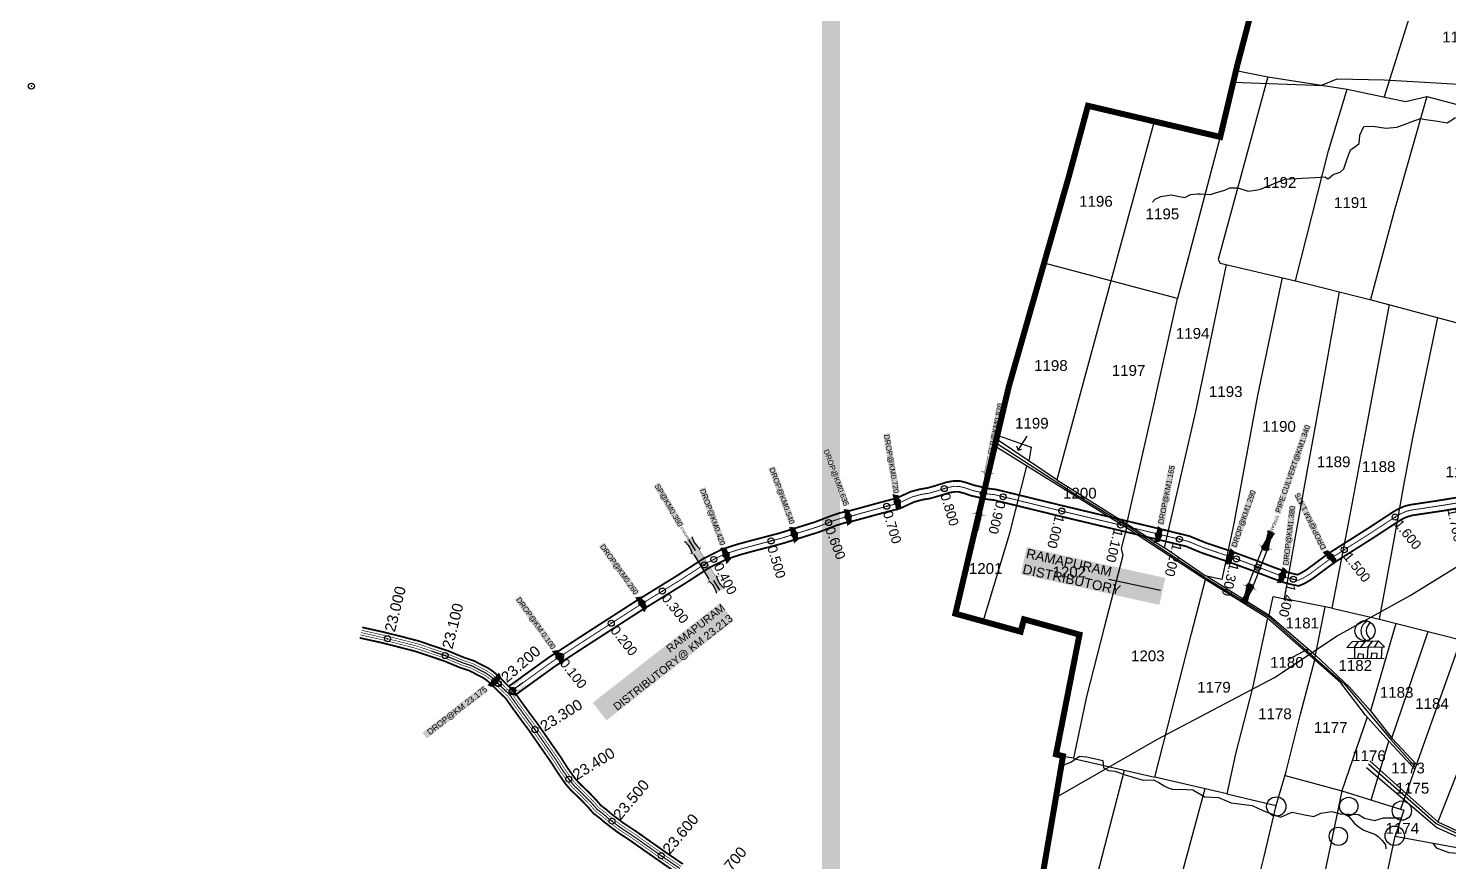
# Model space of a CAD drawing. Header units: inches. Extents: x 192867 to 224088, y 1602358 to 1617481.
# Drawn here: x 193704 to 196068, y 1607430 to 1608818 of the extents above; entities that cross this region are included whole.
import ezdxf
from ezdxf.enums import TextEntityAlignment as Align

# ---------------------------------------------------------------- set-up
doc = ezdxf.new("R2010")
doc.units = ezdxf.units.IN
doc.header["$LTSCALE"] = 15
doc.header["$MEASUREMENT"] = 0
doc.header["$PDMODE"] = 32
doc.header["$PDSIZE"] = 10
doc.linetypes.add('ACAD_ISO02W100', pattern=[15, 12, -3])
doc.linetypes.add('HIDDEN2', pattern=[0.1875, 0.125, -0.0625])
for name, color, linetype in [('BOUNDRY STONES', 240, 'Continuous'), ('CANAL1', 7, 'Continuous'), ('CSMark', 72, 'Continuous'), ('PAPER SIZE', 5, 'Continuous'), ('PLOTS', 7, 'Continuous'), ('PLOTS NO', 7, 'Continuous'), ('ROADS', 1, 'Continuous'), ('STREAMS', 4, 'Continuous'), ('STRUCTURE', 5, 'Continuous'), ('text2', 7, 'Continuous'), ('VILLAGE', 7, 'Continuous'), ('VILLAGE BOUNDRY', 5, 'Continuous'), ('wells', 7, 'Continuous')]:
    doc.layers.add(name, color=color, linetype=linetype)
doc.styles.get("Standard").update_dxf_attribs({"font": 'arial.ttf'})
doc.dimstyles.get("Standard").update_dxf_attribs({"dimtxt": 0.18, "dimasz": 0.18, "dimexe": 0.18, "dimexo": 0.0625, "dimgap": 0.09, "dimtad": 0, "dimtih": 1, "dimtoh": 1, "dimdec": 4, "dimzin": 0, "dimdsep": 46, "dimtxsty": 'Standard', "dimcen": 0.09, "dimadec": 0, "dimazin": 0, "dimtfac": 1, "dimtdec": 4, "dimtofl": 0, "dimtmove": 0, "dimatfit": 3, "dimfxl": 1, "dimtolj": 1, "dimtzin": 0, "dimarcsym": 0})

# ---------------------------------------------------------------- blocks, each defined once
blk = doc.blocks.new('DROP')
h = blk.add_hatch()
h.set_pattern_fill('ANSI31', color=1, scale=10, angle=45)
h.set_pattern_definition([(90, (-324.4107, -25.7687), (-1.25, 0), [])])
h.paths.add_polyline_path([(-9.9, -4.3), (-13.8, 4.1), (13.8, 4.1), (10.2, -4.3)])
at = {"layer": 'STRUCTURE', "color": 5, "const_width": 0.49}
blk.add_lwpolyline([(-9.9, -4.3), (-13.8, 4.1), (13.8, 4.1), (10.2, -4.3), (-9.9, -4.3)], dxfattribs=at)
at = {"layer": 'STRUCTURE', "color": 5}
blk.add_circle((0, 0), 1.33, dxfattribs=at)
blk = doc.blocks.new('OT')
at = {"layer": 'STRUCTURE', "color": 190}
for points, const_width in [([(769775.2, 1706601.8), (769775.2, 1706597.8), (769769.2, 1706593.8), (769761.8, 1706593.8), (769754.4, 1706593.8), (769748.4, 1706597.8), (769748.4, 1706601.8)], 0.5), ([(769751.4, 1706595.8), (769729.4, 1706595.8)], 0.5), ([(769751.4, 1706579), (769729.4, 1706579)], 0.5), ([(769748.4, 1706573), (769748.4, 1706577), (769754.4, 1706581), (769761.8, 1706581), (769761.8, 1706581), (769761.8, 1706581), (769769.2, 1706581), (769775.2, 1706577), (769775.2, 1706573)], 0.5), ([(769761.8, 1706593.8), (769761.8, 1706581)], 2.5)]:
    blk.add_lwpolyline(points, dxfattribs=dict(at, const_width=const_width))
at = {"layer": 'STRUCTURE', "color": 0}
blk.add_circle((769761.8, 1706587.4), 1.87, dxfattribs=at)
blk.add_leader([(769732.6, 1706587.4), (769753.8, 1706587.4)], dimstyle='Standard', override={"dimasz": 10, "dimgap": 0.09, "dimtad": 0}, dxfattribs=at)
blk = doc.blocks.new('SP')
at = {"layer": 'STRUCTURE'}
h = blk.add_hatch(dxfattribs=at)
h.set_pattern_fill('DASH', color=256, scale=8, style=0)
edge = h.paths.add_edge_path()
edge.add_spline(control_points=[(769825.7, 1706742.1), (769825.3, 1706741.8), (769823.8, 1706740.8), (769820.9, 1706740.3), (769817, 1706739.7), (769811.4, 1706738.9), (769804, 1706739.7), (769798.4, 1706741), (769795.6, 1706741.6)], knot_values=[0, 0, 0, 0, 1.613557, 5.24513, 8.624976, 13.470124, 22.190216, 30.746377, 30.746377, 30.746377, 30.746377], degree=3, periodic=0)
edge.add_line((769795.6, 1706741.6), (769792.6, 1706739.6))
edge.add_line((769792.6, 1706739.6), (769732.6, 1706739.6))
edge.add_line((769732.6, 1706739.6), (769729.6, 1706741.6))
edge.add_spline(control_points=[(769729.6, 1706741.6), (769726.9, 1706740.9), (769721.3, 1706739.5), (769713.9, 1706738.5), (769708.3, 1706739.1), (769704.4, 1706739.6), (769701.5, 1706740), (769700, 1706741), (769699.5, 1706741.3)], knot_values=[0, 0, 0, 0, 8.556161, 17.276253, 22.121402, 25.501247, 29.13282, 30.746377, 30.746377, 30.746377, 30.746377], degree=3, periodic=0)
edge.add_line((769699.5, 1706741.3), (769699.5, 1706722.1))
edge.add_spline(control_points=[(769699.5, 1706722.1), (769700, 1706722.4), (769701.4, 1706723.4), (769704.3, 1706724), (769708.2, 1706724.5), (769713.8, 1706725.3), (769721.2, 1706724.5), (769726.8, 1706723.3), (769729.6, 1706722.6)], knot_values=[0, 0, 0, 0, 1.613557, 5.24513, 8.624976, 13.470124, 22.190216, 30.746377, 30.746377, 30.746377, 30.746377], degree=3, periodic=0)
edge.add_line((769729.6, 1706722.6), (769732.6, 1706724.6))
edge.add_line((769732.6, 1706724.6), (769792.6, 1706724.6))
edge.add_line((769792.6, 1706724.6), (769795.6, 1706722.6))
edge.add_spline(control_points=[(769795.6, 1706722.6), (769798.4, 1706723.3), (769803.9, 1706724.8), (769811.3, 1706725.8), (769817, 1706725.1), (769820.9, 1706724.7), (769823.8, 1706724.2), (769825.2, 1706723.3), (769825.7, 1706723)], knot_values=[0, 0, 0, 0, 8.556161, 17.276253, 22.121402, 25.501247, 29.13282, 30.746377, 30.746377, 30.746377, 30.746377], degree=3, periodic=0)
edge.add_line((769825.7, 1706723), (769825.7, 1706742.1))
h.paths.add_polyline_path([(769764.2, 1706732.1, -1), (769761.1, 1706732.1, -1)], flags=0)
h.paths.add_polyline_path([(769761.1, 1706732.1, 1), (769764.2, 1706732.1, 1)], flags=16)
at = {"layer": 'STRUCTURE', "const_width": 0.628}
for points in [[(769726.6, 1706747.6), (769726.6, 1706743.6), (769732.6, 1706739.6), (769792.6, 1706739.6), (769798.6, 1706743.6), (769798.6, 1706747.6)], [(769726.6, 1706716.6), (769726.6, 1706720.6), (769732.6, 1706724.6), (769792.6, 1706724.6), (769798.6, 1706720.6), (769798.6, 1706716.6)]]:
    blk.add_lwpolyline(points, dxfattribs=at)
at = {"layer": 'STRUCTURE', "color": 3}
blk.add_lwpolyline([(769732.6, 1706724.6), (769792.6, 1706724.6)], dxfattribs=at)
blk.add_lwpolyline([(769732.6, 1706724.6), (769792.6, 1706724.6)], dxfattribs=at)
at = {"layer": 'STRUCTURE', "color": 0}
blk.add_circle((769762.6, 1706732.1), 1.55, dxfattribs=at)
at = {"layer": 'STRUCTURE'}
for points in [[(769699.5, 1706741.3), (769700.9, 1706740.5), (769704.4, 1706739.6), (769707.8, 1706739.2), (769712.6, 1706738.8), (769721.3, 1706739.7), (769729.6, 1706741.6)], [(769825.7, 1706742.1), (769824.3, 1706741.3), (769820.8, 1706740.3), (769817.5, 1706739.8), (769812.7, 1706739.2), (769804, 1706739.9), (769795.6, 1706741.6)], [(769699.5, 1706722.1), (769700.9, 1706723), (769704.4, 1706724), (769707.7, 1706724.5), (769712.5, 1706725), (769721.2, 1706724.4), (769729.6, 1706722.6)], [(769825.7, 1706723), (769824.3, 1706723.8), (769820.8, 1706724.7), (769817.4, 1706725.1), (769812.6, 1706725.5), (769803.9, 1706724.6), (769795.6, 1706722.6)]]:
    blk.add_spline(points, degree=3, dxfattribs=at)
at = {"layer": 'STRUCTURE', "color": 0}
blk.add_text('STREAM', height=5, dxfattribs=at).set_placement((769684.3, 1706732.1), align=Align.MIDDLE_CENTER)
for points in [[(769727.4, 1706732.1), (769700.8, 1706732.1)], [(769824.4, 1706732.1), (769800.5, 1706732.1)]]:
    blk.add_leader(points, dimstyle='Standard', override={"dimasz": 10, "dimgap": 0.09, "dimtad": 0}, dxfattribs=at)
blk = doc.blocks.new('SLB')
at = {"layer": 'STRUCTURE'}
h = blk.add_hatch(dxfattribs=at)
h.set_pattern_fill('DOTS', color=6, scale=20, angle=320.3722, style=0)
h.set_pattern_definition([(320.372247934, (-159.4327, -72.9564), (1.2786241598, 0.5641323054), [0, -1.25])])
h.paths.add_polyline_path([(769699.5, 1706871.1), (769699.5, 1706861.1), (769729.1, 1706861.1), (769732.1, 1706863.1), (769792.1, 1706863.1), (769795.1, 1706861.1), (769824.7, 1706861.1), (769824.7, 1706871.1), (769795.1, 1706871.1), (769792.1, 1706869.1), (769732.1, 1706869.1), (769729.1, 1706871.1)])
at = {"layer": 'STRUCTURE', "color": 6, "linetype": 'ACAD_ISO02W100', "ltscale": 0.5, "const_width": 0.5}
for points in [[(769699.5, 1706871.1), (769729.1, 1706871.1)], [(769795.1, 1706871.1), (769824.7, 1706871.1)], [(769699.5, 1706861.1), (769729.1, 1706861.1)], [(769795.1, 1706861.1), (769824.7, 1706861.1)]]:
    blk.add_lwpolyline(points, dxfattribs=at)
at = {"layer": 'STRUCTURE', "color": 6, "const_width": 0.628}
for points in [[(769726.1, 1706877.1), (769726.1, 1706873.1), (769732.1, 1706869.1), (769792.1, 1706869.1), (769798.1, 1706873.1), (769798.1, 1706877.1)], [(769726.1, 1706855.1), (769726.1, 1706859.1), (769732.1, 1706863.1), (769792.1, 1706863.1), (769798.1, 1706859.1), (769798.1, 1706855.1)]]:
    blk.add_lwpolyline(points, dxfattribs=at)
at = {"layer": 'STRUCTURE', "color": 6}
blk.add_lwpolyline([(769732.1, 1706863.1), (769792.1, 1706863.1)], dxfattribs=at)
blk.add_lwpolyline([(769732.1, 1706863.1), (769792.1, 1706863.1)], dxfattribs=at)
at = {"layer": 'STRUCTURE', "color": 0}
blk.add_circle((769762.1, 1706866.1), 1.24, dxfattribs=at)
for points in [[(769703.8, 1706866), (769726.7, 1706866)], [(769818.6, 1706865.8), (769795.7, 1706865.8)]]:
    blk.add_leader(points, dimstyle='Standard', override={"dimasz": 10, "dimgap": 0.09, "dimtad": 0}, dxfattribs=at)
blk = doc.blocks.new('UT')
at = {"layer": 'STRUCTURE'}
h = blk.add_hatch(dxfattribs=at)
h.set_pattern_fill('DASH', color=150, scale=8, angle=-39.6278, style=0)
h.set_pattern_definition([(320.372247933, (-4370.464, -6260.8811), (1.40800153113, 0.132407282), [1, -1])])
h.paths.add_polyline_path([(765163, 1700681.9), (765165.6, 1700680.6), (765167.2, 1700680.3), (765169.1, 1700680), (765172.4, 1700679.6), (765176.4, 1700679.3), (765179.5, 1700679.5), (765183.1, 1700679.9), (765187.7, 1700680.9), (765188.9, 1700681.2), (765193.1, 1700682.2), (765196.1, 1700680.2), (765196.1, 1700672.2), (765193.1, 1700670.2), (765190.5, 1700670.8), (765188.1, 1700671.3), (765185.5, 1700671.8), (765183.6, 1700672.1), (765181, 1700672.5), (765180.3, 1700672.5), (765178.5, 1700672.6), (765176.7, 1700672.6), (765174.6, 1700672.5), (765172.5, 1700672.3), (765170.4, 1700672), (765168.5, 1700671.7), (765166.1, 1700671.2), (765165, 1700670.8), (765163, 1700669.7)])
h.paths.add_polyline_path([(765259.1, 1700682.2), (765256.1, 1700680.2), (765256.1, 1700672.2), (765259.1, 1700670.2), (765261.9, 1700671), (765264.4, 1700671.6), (765266.4, 1700672), (765269.1, 1700672.5), (765272.7, 1700673), (765276.1, 1700673.1), (765278.6, 1700672.9), (765281.2, 1700672.7), (765283.9, 1700672.3), (765286.4, 1700671.9), (765288, 1700671.3), (765289.2, 1700670.6), (765289.1, 1700682.7), (765287.6, 1700681.8), (765285.7, 1700681.2), (765283, 1700680.7), (765281.2, 1700680.4), (765276.7, 1700679.9), (765272.7, 1700679.9), (765268.7, 1700680.3), (765264.8, 1700681), (765261.2, 1700681.7)])
at = {"layer": 'STRUCTURE', "color": 150, "const_width": 0.628}
for points in [[(765190.1, 1700688.2), (765190.1, 1700684.2), (765196.1, 1700680.2), (765256.1, 1700680.2), (765262.1, 1700684.2), (765262.1, 1700688.2)], [(765190.1, 1700664.2), (765190.1, 1700668.2), (765196.1, 1700672.2), (765256.1, 1700672.2), (765262.1, 1700668.2), (765262.1, 1700664.2)]]:
    blk.add_lwpolyline(points, dxfattribs=at)
at = {"layer": 'STRUCTURE', "color": 150}
for points in [[(765196.1, 1700680.2), (765256.1, 1700680.2)], [(765196.1, 1700672.2), (765256.1, 1700672.2)], [(765196.1, 1700672.2), (765256.1, 1700672.2)]]:
    blk.add_lwpolyline(points, dxfattribs=at)
at = {"layer": 'STRUCTURE', "color": 0}
blk.add_circle((765226.1, 1700676.2), 1.89, dxfattribs=at)
at = {"layer": 'STRUCTURE', "color": 150}
for points in [[(765163, 1700681.9), (765164.4, 1700681.1), (765167.9, 1700680.2), (765171.2, 1700679.8), (765176.1, 1700679.4), (765184.7, 1700680.3), (765193.1, 1700682.2)], [(765163, 1700669.7), (765164.3, 1700670.6), (765167.8, 1700671.6), (765171.2, 1700672.1), (765176, 1700672.6), (765184.7, 1700672), (765193.1, 1700670.2)], [(765289.1, 1700682.7), (765287.8, 1700681.9), (765284.3, 1700680.9), (765280.9, 1700680.4), (765276.1, 1700679.8), (765267.4, 1700680.5), (765259.1, 1700682.2)], [(765289.2, 1700670.6), (765287.8, 1700671.4), (765284.2, 1700672.3), (765280.9, 1700672.7), (765276.1, 1700673.1), (765267.4, 1700672.2), (765259.1, 1700670.2)]]:
    blk.add_spline(points, degree=3, dxfattribs=at)
at = {"layer": 'STRUCTURE', "color": 0}
blk.add_text('STREAM', height=5, dxfattribs=at).set_placement((765148.2, 1700675.8), align=Align.MIDDLE_CENTER)
for points in [[(765190.9, 1700676), (765164.2, 1700675.8)], [(765289.3, 1700676.7), (765265.4, 1700676.4)]]:
    blk.add_leader(points, dimstyle='Standard', override={"dimasz": 10, "dimgap": 0.09, "dimtad": 0}, dxfattribs=at)

msp = doc.modelspace()

# ---------------------------------------------------------------- linework, layer by layer
at = {"layer": 'BOUNDRY STONES', "color": 1}
for centre, radius in [((195781, 1607521.6), 16.1), ((195901.6, 1607521.7), 15.2), ((195990, 1607514.7), 16.1), ((195884.3, 1607471.8), 15.2), ((195978.2, 1607472.8), 16.1)]:
    msp.add_circle(centre, radius, dxfattribs=at)
at = {"layer": 'CANAL1', "color": 200, "const_width": 3}
for points in [[(194502.4, 1607721), (194569.4, 1607769.5), (194631.4, 1607809.9), (194714.1, 1607863.2), (194784.8, 1607906.9), (194828.5, 1607935.2), (194859.5, 1607950.4), (194884, 1607958.4), (194904.8, 1607964), (194953.6, 1607976.8), (195013.8, 1607995.7), (195041.5, 1608006.3), (195055.7, 1608010.9), (195072.2, 1608014.5), (195119.3, 1608027.4), (195148.9, 1608035.2), (195172.4, 1608046), (195187.3, 1608050), (195201, 1608052.3), (195216.5, 1608056.8), (195225.8, 1608059.8), (195231.7, 1608061.7), (195244.2, 1608063.9), (195254.7, 1608063.7), (195266, 1608060.8), (195277.7, 1608056.7), (195302.7, 1608051.1), (195314.3, 1608049.7), (195424.2, 1608022.9), (195589.4, 1607983.5), (195636.5, 1607972), (195663, 1607961.1), (195707.8, 1607946), (195747, 1607931.6), (195777.6, 1607919.7), (195798.4, 1607912.1), (195812, 1607908.6), (195816.4, 1607907.7), (195821.2, 1607909.9), (195831.1, 1607915.8), (195867.9, 1607943.1), (195934.4, 1607985.3), (195973.9, 1608011.2), (195976.9, 1608013.2), (195985.1, 1608017.7), (195994.7, 1608021.9), (196004.4, 1608024.2), (196057.2, 1608032.2), (196104.7, 1608040.1)], [(194513, 1607706.4), (194579.6, 1607754.7), (194641.2, 1607794.8), (194723.7, 1607848), (194794.5, 1607891.7), (194837.4, 1607919.5), (194866.3, 1607933.7), (194889.2, 1607941.1), (194909.5, 1607946.7), (194958.6, 1607959.5), (195019.7, 1607978.7), (195047.5, 1607989.3), (195060.3, 1607993.5), (195076.5, 1607997), (195124, 1608010), (195155.1, 1608018.2), (195178.5, 1608029), (195191.1, 1608032.4), (195205.1, 1608034.8), (195221.8, 1608039.6), (195231.3, 1608042.6), (195236.1, 1608044.2), (195245.6, 1608045.8), (195252.3, 1608045.7), (195260.8, 1608043.5), (195272.7, 1608039.4), (195299.7, 1608033.3), (195311.1, 1608032), (195420, 1608005.4), (195585.1, 1607966), (195630.9, 1607954.9), (195656.6, 1607944.2), (195701.8, 1607929), (195740.7, 1607914.7), (195771.3, 1607902.9), (195793.1, 1607894.9), (195808, 1607891), (195818.5, 1607889), (195829.6, 1607893.9), (195841.1, 1607900.9), (195878.1, 1607928.3), (195944.2, 1607970.2), (195983.8, 1607996.2), (195986.2, 1607997.8), (195993, 1608001.5), (196000.5, 1608004.7), (196007.9, 1608006.6), (196060, 1608014.4), (196107.4, 1608022.3)], [(194259.4, 1607820), (194294, 1607812.3), (194323.4, 1607805), (194353.6, 1607797.2), (194376.9, 1607789.2), (194402.7, 1607780.6), (194418.1, 1607774.2), (194429.1, 1607769.6), (194445.5, 1607764.2), (194459.3, 1607756.9), (194469.3, 1607751.9), (194477.7, 1607746.1), (194488, 1607736.9), (194498.4, 1607726.4), (194511.4, 1607714), (194525.5, 1607694.3), (194538.2, 1607676.8), (194551.1, 1607659.5), (194569.3, 1607633.3), (194589.6, 1607604.1), (194600.3, 1607587.2), (194612.2, 1607570.2), (194619.9, 1607561.2), (194628.3, 1607553.2), (194638.3, 1607543.4), (194648.6, 1607532.7), (194656.4, 1607523.6), (194665.8, 1607516.4), (194674.5, 1607508.9), (194694.4, 1607493.9), (194715.7, 1607479.8), (194740.9, 1607462), (194766, 1607444.3), (194793.2, 1607425.7)], [(194255.1, 1607802.5), (194289.8, 1607794.8), (194318.9, 1607787.5), (194348.5, 1607779.9), (194371.2, 1607772.2), (194396.4, 1607763.7), (194411.2, 1607757.5), (194422.9, 1607752.7), (194438.4, 1607747.6), (194451, 1607740.9), (194460.1, 1607736.4), (194466.6, 1607731.9), (194475.6, 1607723.8), (194485.8, 1607713.6), (194497.8, 1607702.2), (194510.9, 1607683.8), (194523.7, 1607666.2), (194536.5, 1607649), (194554.5, 1607623), (194574.6, 1607594.1), (194585.3, 1607577.3), (194597.9, 1607559.1), (194606.8, 1607548.8), (194615.8, 1607540.3), (194625.5, 1607530.7), (194635.3, 1607520.6), (194644, 1607510.4), (194654.5, 1607502.5), (194663.1, 1607495), (194684, 1607479.1), (194705.5, 1607464.9), (194730.5, 1607447.3), (194755.8, 1607429.5), (194782.8, 1607411)]]:
    msp.add_lwpolyline(points, dxfattribs=at)
at = {"layer": 'CANAL1', "color": 1, "linetype": 'HIDDEN2', "ltscale": 4}
for points, const_width in [([(194507.7, 1607713.7), (194574.5, 1607762.1), (194636.3, 1607802.3), (194718.9, 1607855.6), (194789.7, 1607899.3), (194832.9, 1607927.4), (194862.9, 1607942.1), (194886.6, 1607949.7), (194907.1, 1607955.3), (194956.1, 1607968.1), (195016.8, 1607987.2), (195044.5, 1607997.8), (195058, 1608002.2), (195074.4, 1608005.7), (195121.6, 1608018.7), (195152, 1608026.7), (195175.4, 1608037.5), (195189.2, 1608041.2), (195203.1, 1608043.5), (195219.2, 1608048.2), (195228.6, 1608051.2), (195233.9, 1608052.9), (195244.9, 1608054.9), (195253.5, 1608054.7), (195263.4, 1608052.2), (195275.2, 1608048), (195301.2, 1608042.2), (195312.7, 1608040.9), (195422.1, 1608014.1), (195587.2, 1607974.8), (195633.7, 1607963.5), (195659.8, 1607952.7), (195704.8, 1607937.5), (195743.8, 1607923.1), (195774.4, 1607911.3), (195795.7, 1607903.5), (195810, 1607899.8), (195817.4, 1607898.3), (195825.4, 1607901.9), (195836.1, 1607908.4), (195873, 1607935.7), (195939.3, 1607977.8), (195978.8, 1608003.7), (195981.6, 1608005.5), (195989.1, 1608009.6), (195997.6, 1608013.3), (196006.2, 1608015.4), (196058.6, 1608023.3), (196106.1, 1608031.2)], 1.5), ([(194257.3, 1607811.3), (194291.9, 1607803.5), (194301.5, 1607801.1), (194321.2, 1607796.2), (194351.1, 1607788.6), (194374, 1607780.7), (194399.6, 1607772.1), (194414.6, 1607765.9), (194426, 1607761.2), (194442, 1607755.9), (194455.1, 1607748.9), (194464.7, 1607744.1), (194472.1, 1607739), (194481.8, 1607730.4), (194485.8, 1607726.3), (194492.1, 1607720), (194504.6, 1607708.1), (194518.2, 1607689.1), (194530.9, 1607671.5), (194543.8, 1607654.2), (194546.9, 1607649.7), (194561.9, 1607628.1), (194582.1, 1607599.1), (194592.8, 1607582.2), (194605.1, 1607564.7), (194613.4, 1607555), (194622.1, 1607546.7), (194631.9, 1607537), (194641.9, 1607526.6), (194650.2, 1607517), (194660.2, 1607509.5), (194668.8, 1607501.9), (194675.2, 1607497.1), (194689.2, 1607486.5), (194710.6, 1607472.3), (194735.7, 1607454.7), (194760.9, 1607436.9), (194788, 1607418.4)], 1), ([(194374, 1607780.7), (194399.6, 1607772.1), (194414.6, 1607765.9), (194426, 1607761.2), (194442, 1607755.9), (194455.1, 1607748.9), (194464.7, 1607744.1), (194472.1, 1607739), (194481.8, 1607730.4), (194485.8, 1607726.3), (194492.1, 1607720), (194504.6, 1607708.1), (194518.2, 1607689.1), (194530.9, 1607671.5), (194543.8, 1607654.2), (194546.9, 1607649.7), (194561.9, 1607628.1), (194582.1, 1607599.1), (194592.8, 1607582.2), (194605.1, 1607564.7), (194613.4, 1607555), (194622.1, 1607546.7), (194631.9, 1607537), (194641.9, 1607526.6), (194650.2, 1607517), (194660.2, 1607509.5), (194668.8, 1607501.9), (194675.2, 1607497.1), (194689.2, 1607486.5), (194710.6, 1607472.3), (194735.7, 1607454.7), (194760.9, 1607436.9), (194788, 1607418.4)], 2)]:
    msp.add_lwpolyline(points, dxfattribs=dict(at, const_width=const_width))
at = {"layer": 'CANAL1', "color": 5, "const_width": 1}
for points in [[(194256.3, 1607807.4), (194291, 1607799.7), (194320.2, 1607792.4), (194349.9, 1607784.7), (194372.8, 1607776.9), (194398.2, 1607768.4), (194413.1, 1607762.2), (194424.6, 1607757.4), (194440.4, 1607752.2), (194453.3, 1607745.4), (194462.7, 1607740.7), (194469.6, 1607735.9), (194479, 1607727.5), (194489.3, 1607717.1), (194501.6, 1607705.5), (194514.9, 1607686.8), (194527.7, 1607669.1), (194540.6, 1607651.9), (194558.6, 1607625.9), (194578.8, 1607596.9), (194589.4, 1607580), (194601.9, 1607562.2), (194610.5, 1607552.2), (194619.3, 1607543.9), (194629, 1607534.2), (194639, 1607523.9), (194647.4, 1607514.1), (194657.6, 1607506.3), (194666.3, 1607498.8), (194686.9, 1607483.2), (194708.4, 1607469), (194733.4, 1607451.4), (194758.6, 1607433.7), (194785.7, 1607415.1)], [(194256.3, 1607807.4), (194291, 1607799.7), (194320.2, 1607792.4), (194349.9, 1607784.7), (194372.8, 1607776.9), (194398.2, 1607768.4), (194413.1, 1607762.2), (194424.6, 1607757.4), (194440.4, 1607752.2), (194453.3, 1607745.4), (194462.7, 1607740.7), (194469.6, 1607735.9), (194479, 1607727.5), (194489.3, 1607717.1), (194501.6, 1607705.5), (194514.9, 1607686.8), (194527.7, 1607669.1), (194540.6, 1607651.9), (194558.6, 1607625.9), (194578.8, 1607596.9), (194589.4, 1607580), (194601.9, 1607562.2), (194610.5, 1607552.2), (194619.3, 1607543.9), (194629, 1607534.2), (194639, 1607523.9), (194647.4, 1607514.1), (194657.6, 1607506.3), (194666.3, 1607498.8), (194686.9, 1607483.2), (194708.4, 1607469), (194733.4, 1607451.4), (194758.6, 1607433.7), (194785.7, 1607415.1)], [(194258.2, 1607815.1), (194292.8, 1607807.4), (194322.1, 1607800.1), (194352.2, 1607792.4), (194375.3, 1607784.5), (194401, 1607775.9), (194416.1, 1607769.6), (194427.4, 1607764.9), (194443.5, 1607759.6), (194457, 1607752.5), (194466.8, 1607747.6), (194474.6, 1607742.2), (194484.6, 1607733.3), (194494.9, 1607722.8), (194507.6, 1607710.8), (194521.4, 1607691.4), (194534.1, 1607673.9), (194547.1, 1607656.6), (194565.2, 1607630.4), (194585.4, 1607601.3), (194596.1, 1607584.5), (194608.2, 1607567.1), (194616.3, 1607557.8), (194624.9, 1607549.6), (194634.7, 1607539.9), (194644.9, 1607529.3), (194652.9, 1607519.9), (194662.7, 1607512.6), (194671.3, 1607505.1), (194691.5, 1607489.8), (194712.9, 1607475.6), (194738, 1607457.9), (194763.2, 1607440.2), (194790.3, 1607421.6)], [(194258.2, 1607815.1), (194292.8, 1607807.4), (194322.1, 1607800.1), (194352.2, 1607792.4), (194375.3, 1607784.5), (194401, 1607775.9), (194416.1, 1607769.6), (194427.4, 1607764.9), (194443.5, 1607759.6), (194457, 1607752.5), (194466.8, 1607747.6), (194474.6, 1607742.2), (194484.6, 1607733.3), (194494.9, 1607722.8), (194507.6, 1607710.8), (194521.4, 1607691.4), (194534.1, 1607673.9), (194547.1, 1607656.6), (194565.2, 1607630.4), (194585.4, 1607601.3), (194596.1, 1607584.5), (194608.2, 1607567.1), (194616.3, 1607557.8), (194624.9, 1607549.6), (194634.7, 1607539.9), (194644.9, 1607529.3), (194652.9, 1607519.9), (194662.7, 1607512.6), (194671.3, 1607505.1), (194691.5, 1607489.8), (194712.9, 1607475.6), (194738, 1607457.9), (194763.2, 1607440.2), (194790.3, 1607421.6)]]:
    msp.add_lwpolyline(points, dxfattribs=at)
at = {"layer": 'PLOTS'}
for points in [[(196095.2, 1608891.4), (196045.8, 1608901.7), (196018.5, 1608887.3), (195960.5, 1608703.5)], [(195767.2, 1608736.8), (195684.4, 1608432.8), (195687.5, 1608426.7), (195813, 1608397.4), (195937, 1608366.2), (196163, 1608305.8), (196220.4, 1608290.4)], [(195714.1, 1608747.6), (195767.2, 1608736.8), (195899.2, 1608716.3), (195995.9, 1608696), (196031.4, 1608704), (196172.7, 1608667.2)], [(195813, 1608397.4), (195867.7, 1608613.8), (195899.2, 1608716.3)], [(196031.4, 1608704), (195977.4, 1608513.1), (195938, 1608365.9)], [(195577.6, 1608662.8), (195505.6, 1608397.3), (195415.7, 1608065.6), (195315.1, 1608133.4)], [(195687.7, 1608636.9), (195616.8, 1608367.9), (195394.4, 1608426.6)], [(195532.3, 1607992.6), (195594.8, 1607952.3), (195647.1, 1608179.5), (195676.1, 1608318), (195698.3, 1608424.2)], [(195790.7, 1608402.6), (195749.7, 1608206.2), (195726.4, 1608080.4), (195710.3, 1607993), (195690.1, 1607899.6), (195662.5, 1607905.6), (195594.8, 1607952.3)], [(195665.3, 1607905), (195769.4, 1607840.5), (195775.9, 1607871.6), (195794.4, 1607867.7), (195813.7, 1607974.2), (195832.6, 1608078.9), (195847.5, 1608161.2), (195886.1, 1608379)], [(195415.7, 1608065.6), (195532.3, 1607992.6), (195573.8, 1608175.5), (195616.8, 1608367.9)], [(195969, 1608357.6), (195930.2, 1608149.7), (195902, 1607998.3), (195873.4, 1607851.7), (195794.4, 1607867.7)], [(195873.4, 1607851.7), (195952.7, 1607833.5), (195976.5, 1607963.2), (195994.6, 1608062.5), (196008.6, 1608138.6), (196050, 1608336)], [(195316.6, 1608139.9), (195372.7, 1608120.1), (195369.3, 1608096.8)], [(196011.4, 1607583.6), (195968.6, 1607630.6), (195929.4, 1607673.6), (195888.2, 1607727.4), (195827.2, 1607781.5), (195766.4, 1607835.5), (195659.5, 1607902), (195531.6, 1607985.5), (195394.5, 1608070.7), (195312.4, 1608121.8)], [(195293, 1607830), (195337.3, 1607977), (195365.7, 1608088.6)], [(195531.6, 1607985.5), (195522.6, 1607951.5), (195525.8, 1607939.6), (195494.7, 1607819.5), (195465.1, 1607705), (195443.7, 1607602), (195425.8, 1607605.1)], [(195443.6, 1607601.4), (195578.9, 1607570.3), (195640, 1607809.6), (195663, 1607899.8)], [(196205.8, 1607881.2), (196108.8, 1607645.2), (196050.1, 1607495.8), (196123.6, 1607461.5), (196208.4, 1607498.6)], [(195698.9, 1607542.6), (195780.8, 1607523.3), (195797.6, 1607580), (195821.5, 1607675.5), (195844.9, 1607765.9), (195846.3, 1607773.8), (195862.5, 1607853.9)], [(195766.4, 1607835.5), (195741.2, 1607719.2), (195713, 1607609.4), (195698.9, 1607542.6), (195578.9, 1607570.3)], [(195769.4, 1607840.5), (195846.3, 1607773.8), (195902.5, 1607721.1), (195938, 1607680.8), (195973.9, 1607634.8), (196014.4, 1607591.8)], [(195952.7, 1607833.5), (196088.2, 1607799.4)], [(195980.2, 1607826.6), (195938, 1607680.8)], [(195973.6, 1607635.2), (196033.8, 1607813.1)], [(196088.2, 1607799.4), (195987.8, 1607517.2), (195993.4, 1607515.2), (195978.9, 1607472.1), (196157, 1607439.5)], [(195932.2, 1607670.6), (195890, 1607547.4), (195873.8, 1607470.2), (195856.8, 1607389.3), (195835.3, 1607314.3), (195814.4, 1607229.3), (195773.2, 1607085), (195752.8, 1607013.5), (195842.6, 1606972.9), (195879.6, 1607097), (195901.3, 1607169.8), (195932.7, 1607286.7), (195965, 1607407.3), (195978.9, 1607472.1)], [(195938.9, 1607532.3), (195968.6, 1607630.6)], [(196050.1, 1607495.8), (195998.6, 1607541.9), (195936.6, 1607597.6)], [(195434.1, 1607217.1), (195528.5, 1607581.9)], [(195795.6, 1607573.2), (195890, 1607547.4), (195987.8, 1607517.2)], [(195931.3, 1607586.3), (196048, 1607486.6), (196115.8, 1607456.1), (196123.6, 1607461.5)], [(195661.8, 1607551.2), (195602.6, 1607331.6), (195566.6, 1607194.3), (195551.5, 1607197.5), (195547.8, 1607187.4), (195462.6, 1607209.5)], [(195566.6, 1607194.3), (195692.2, 1607167.9), (195735.6, 1607338.3), (195761.1, 1607438.3), (195780.8, 1607523.3)]]:
    msp.add_lwpolyline(points, dxfattribs=at)
at = {"layer": 'PLOTS NO'}
for points in [[(195351.1, 1608115.4), (195366.5, 1608138.2)], [(195348.3, 1608122.1), (195351.1, 1608115.4), (195357.5, 1608116.9)], [(195832.6, 1607783.3), (195801.5, 1607766.5)], [(195827.5, 1607783.1), (195832.6, 1607783.3), (195831.7, 1607778.9)]]:
    msp.add_lwpolyline(points, dxfattribs=at)
at = {"layer": 'ROADS'}
for points in [[(195854.9, 1608722.4), (195882.2, 1608733.5), (195960.4, 1608731.8), (196132.4, 1608721.8), (196286.7, 1608783.2), (196375.4, 1608779.3), (196523.2, 1608760.3), (196530.5, 1608767.9), (196558.7, 1608837.4), (196809.5, 1608784.2), (196995.3, 1608742.3), (197057.1, 1608760.6), (197118.3, 1608749.1), (197131.6, 1608787.5), (197153.8, 1608792.8), (197271.1, 1608761.6), (197287.3, 1608806.4)], [(195709.2, 1608727.9), (195858.9, 1608722.5)], [(195313.8, 1608128.1), (195443.8, 1608043.6), (195535.5, 1607987.2), (195664, 1607901.9), (195768, 1607837.8), (195856.8, 1607758.9), (195894.9, 1607724.7), (195971.7, 1607633.1), (196012.7, 1607587.2)], [(195414.1, 1607536.4), (195583.2, 1607634), (195778, 1607736.5), (195882.3, 1607806.1), (196004.1, 1607872.9), (196153.3, 1607965.3)], [(195934.4, 1607592.9), (196047.2, 1607493.3), (196119.7, 1607458.8)]]:
    msp.add_lwpolyline(points, dxfattribs=at)
at = {"layer": 'STREAMS'}
for points in [[(195575, 1608528.5), (195579.2, 1608533.3), (195588.9, 1608537.9), (195606, 1608540.2), (195617.1, 1608538.1), (195628.7, 1608535.9), (195638.2, 1608540.9), (195649.6, 1608542.3), (195654.4, 1608542.1), (195671.5, 1608541.1), (195681.4, 1608544.4), (195695.4, 1608548), (195703.7, 1608551.9), (195716.9, 1608552.4), (195734.1, 1608546.8), (195749.9, 1608549), (195754.9, 1608549.7), (195795.2, 1608566.4), (195823.9, 1608568), (195846.2, 1608569.3), (195861.8, 1608570.3), (195867.6, 1608567.2), (195875.5, 1608574.5), (195887.3, 1608578.1), (195893.2, 1608583.5), (195899.7, 1608602.2), (195904.4, 1608615.5), (195913.3, 1608621.8), (195919.1, 1608625.9), (195920.3, 1608639.7), (195926.7, 1608654.1), (195942.5, 1608654.7), (195963.1, 1608651.4), (195981.7, 1608653), (195995.8, 1608658.2), (196005.8, 1608661.8), (196021.1, 1608667.4), (196029.6, 1608666.1), (196046.1, 1608663.5), (196065.5, 1608660.4), (196079.6, 1608669.3)], [(195423.1, 1607589.4), (195439.2, 1607595.2), (195453.4, 1607605.3), (195465, 1607604.1), (195478.1, 1607601.6), (195492.4, 1607598.2), (195493.1, 1607586.1), (195501.6, 1607581.5), (195513, 1607580.6), (195529.5, 1607574.2), (195544.5, 1607569.9), (195559.6, 1607565.5), (195576.4, 1607565.9), (195585.5, 1607561.8), (195594.6, 1607556), (195602.2, 1607552), (195608.5, 1607550.2), (195632.3, 1607549.7), (195642.1, 1607549.5), (195662.3, 1607537.9), (195684.7, 1607536.8), (195706, 1607527.6), (195740.9, 1607523.3), (195759.5, 1607514.2), (195788.2, 1607503.9), (195807.3, 1607511.9), (195828.5, 1607507.8), (195843.4, 1607505), (195855.2, 1607510.6), (195873.5, 1607513), (195887.6, 1607509.3), (195918, 1607508.3), (195927.9, 1607502.3), (195944.9, 1607498), (195959.6, 1607502.7), (195977.1, 1607502.8), (195989.3, 1607502.9)], [(195897.4, 1607507.3), (195901.7, 1607504.8), (195911.3, 1607493), (195918.7, 1607487), (195926.9, 1607482.4), (195945.9, 1607475.2), (195950.4, 1607471.5), (195957.1, 1607464.8), (195962.8, 1607458), (195963.5, 1607451.2)], [(196041.4, 1607460.6), (196047.3, 1607452.9), (196068.4, 1607444.7), (196090.4, 1607443.3), (196098, 1607435.9), (196115.5, 1607429.1), (196144.4, 1607423.6), (196169.2, 1607422), (196162.8, 1607404.3), (196158.9, 1607394.6), (196158.4, 1607386.7), (196158, 1607380.6), (196152.5, 1607374.3), (196147.1, 1607368), (196146.6, 1607357.7), (196146.3, 1607352.2), (196142.5, 1607332.7), (196137.2, 1607284.9)]]:
    msp.add_lwpolyline(points, dxfattribs=at)
at = {"layer": 'text2', "color": 5, "const_width": 30}
msp.add_lwpolyline([(195040, 1616646.3), (204931.9, 1616646.3), (204931.9, 1604075), (195040, 1604075)], close=True, dxfattribs=at)
at = {"layer": 'text2', "color": 2, "linetype": 'Continuous'}
for p in [(193708.7, 1608721.5), (195326.3, 1608037.5), (195132.5, 1608021.6), (195424, 1608013.7), (195035.8, 1607994.5), (195521.9, 1607990.3), (195619.7, 1607966.9), (194940, 1607963.9), (195894.2, 1607949.2), (194844.6, 1607933.1), (195714.7, 1607933.9), (195809.3, 1607900), (194759, 1607880.4), (194674, 1607826.7), (194301.5, 1607801.1), (194589.6, 1607772), (194480.7, 1607731.3), (194485.8, 1607726.3), (194510, 1607715, 133), (194546.9, 1607649.7), (194603.3, 1607567.2), (194675.2, 1607497.1), (194757.1, 1607439.6)]:
    msp.add_point(p, dxfattribs=at)
at = {"layer": 'text2', "color": 3}
for p in [(195228.3, 1608051.1), (195293, 1608043, 53), (195150, 1608029, 55), (195068.3, 1608004.4), (195978.8, 1608003.7), (194978.6, 1607975.2), (195585, 1607974, 52), (194829, 1607924, 59), (194865, 1607941, 58), (195704, 1607937, 51), (195750, 1607920, 50), (195871, 1607938, 48), (195791, 1607906, 49), (194725, 1607860, 60), (194587, 1607771, 61), (194509, 1607713, 62)]:
    msp.add_point(p, dxfattribs=at)
at = {"layer": 'text2', "color": 3, "linetype": 'Continuous'}
for p in [(194301.5, 1607801.1), (194397.4, 1607772.9), (194485.1, 1607727)]:
    msp.add_point(p, dxfattribs=at)
at = {"layer": 'text2', "color": 6, "linetype": 'Continuous'}
msp.add_point((194757.1, 1607439.6), dxfattribs=at)
at = {"layer": 'VILLAGE', "color": 5}
for points in [[(195898.5, 1607786.7), (195908.1, 1607796.3), (195951.4, 1607797.5), (195961, 1607787.7)], [(195898.5, 1607786.7), (195961, 1607787.7)], [(195911.3, 1607786.9), (195911.1, 1607768.5)], [(195911.3, 1607786.9), (195917.7, 1607796.6)], [(195921.5, 1607787.1), (195929.7, 1607796.9)], [(195932.8, 1607768.4), (195933.8, 1607787.3)], [(195933.8, 1607787.3), (195942, 1607797.3)], [(195945, 1607787.5), (195951.4, 1607797.5)], [(195956.8, 1607787.7), (195955.4, 1607768.2)], [(195899.8, 1607768.6), (195960.7, 1607768.2)], [(195917, 1607768.5), (195918.5, 1607776.6), (195925.8, 1607775.2), (195925.7, 1607768.4)], [(195939.6, 1607768.3), (195939.9, 1607777.5), (195948.2, 1607777.2), (195947.9, 1607768.3)]]:
    msp.add_lwpolyline(points, dxfattribs=at)
at = {"layer": 'VILLAGE BOUNDRY', "color": 5, "linetype": 'HIDDEN2', "ltscale": 14, "const_width": 10}
msp.add_lwpolyline([(195759.7, 1608922), (195716.2, 1608756.8), (195687.7, 1608636.9), (195467.5, 1608688.8), (195436.2, 1608573), (195393.4, 1608423.1), (195335.7, 1608220.9), (195315.1, 1608133.4), (195293.1, 1608039.9), (195246.8, 1607842.8), (195355.4, 1607812.8), (195361, 1607833.4), (195453.4, 1607807.9), (195444.3, 1607761.8), (195414.3, 1607608.5), (195425.9, 1607605.5), (195386.2, 1607373)], dxfattribs=at)
at = {"layer": 'wells', "color": 0}
msp.add_circle((195928.7, 1607814.3), 16.7, dxfattribs=at)
for centre, radius, start, end in [((195940.4, 1607813.9), 18.4, 115.0904, 241.1165), ((195947.4, 1607814.1), 16.7, 123.4288, 235.4836)]:
    msp.add_arc(centre, radius, start, end, dxfattribs=at)

# ---------------------------------------------------------------- block references
at = {"rotation": 48.38991263309531}
msp.add_blockref('DROP', (194480.7, 1607731.3), dxfattribs=at)
at = {"layer": 'STRUCTURE', "color": 0}
for name, p, rotation in [('SLB', (-1321899.7, 2705335.9, 53), 258.3984930217491), ('UT', (-1112769.2, 2936696.9, 50), 248.7854598230477)]:
    msp.add_blockref(name, p, dxfattribs=dict(at, rotation=rotation))
for name, p, xscale, yscale, zscale, rotation in [('SP', (-1290825.5, 1417317.1, 59), 0.8, 0.8, 0.8, 301.5871218392318), ('OT', (-72493.9, 2890737.6), 0.7, 0.7, 0.7, 216.0336847247738)]:
    msp.add_blockref(name, p, dxfattribs=dict(at, xscale=xscale, yscale=yscale, zscale=zscale, rotation=rotation))
at = {"layer": 'text2', "color": 2, "linetype": 'Continuous'}
for p, rotation in [((195150, 1608029, 55), 104.1358342072247), ((195068.3, 1608004.4), 103.2763033013944), ((194978.6, 1607975.2), 107.7565985506316), ((195585, 1607974, 52), 76.72778947244986), ((194865, 1607941, 58), 111.0668971678276), ((195704, 1607937, 51), 70.93702394706223), ((195871, 1607938, 48), 133.244927463685), ((195790.9, 1607905.9, 49), 70.22679795849692), ((194725, 1607860, 60), 122.0467440872553), ((194587, 1607771, 61), 123.1382086306626)]:
    msp.add_blockref('DROP', p, dxfattribs=dict(at, rotation=rotation))

# ---------------------------------------------------------------- texts
at = {"layer": 'CSMark', "color": 1}
for s, height, rotation, p in [('0.800', 16, 286.6952, (195229.3, 1608043.1)), ('0.900', 16, 255.8776, (195323, 1608030.1)), ('0.700', 16, 286.8976, (195133.6, 1608013.5)), ('1.000', 16, 255.8776, (195420.8, 1608006.2)), ('1.600', 16, 308.4614, (195982.7, 1607996.6)), ('1.700', 16, 281.761, (196073.6, 1608017.7)), ('0.600', 16, 290.764, (195037.3, 1607986.5)), ('1.100', 16, 255.8776, (195518.6, 1607982.9)), ('0.500', 16, 286.7174, (194941, 1607955.9)), ('1.200', 16, 255.8776, (195616.5, 1607959.4)), ('0.400', 16, 297.5351, (194851, 1607925.9)), ('1.300', 16, 255.8776, (195711.4, 1607926.5)), ('1.500', 16, 308.4614, (195898.2, 1607942.1)), ('23.000', 18, 75.9591, (194304.9, 1607813.3)), ('0.300', 16, 308.4614, (194763, 1607873.3)), ('1.400', 16, 255.8776, (195806.3, 1607891.9)), ('23.100', 18, 75.9591, (194400.7, 1607785)), ('0.200', 16, 308.4614, (194677.9, 1607819.6)), ('23.200', 18, 41.3351, (194494.3, 1607733.6)), ('0.100', 16, 308.4614, (194593.5, 1607764.9)), ('23.300', 18, 31.9095, (194558, 1607653.3)), ('23.400', 18, 31.9095, (194612, 1607572.7)), ('23.500', 18, 50.2006, (194682.4, 1607503.6)), ('23.600', 18, 50.2006, (194764.6, 1607446.6)), ('23.700', 18, 50.2006, (194844.7, 1607391.7))]:
    msp.add_text(s, height=height, rotation=rotation, dxfattribs=at).set_placement(p, align=Align.MIDDLE_LEFT)
at = {"layer": 'PLOTS NO'}
for s, p in [('1121', (196057.2, 1608794.4)), ('1192', (195758.4, 1608552.1)), ('1196', (195452.8, 1608520.7)), ('1195', (195563.5, 1608499.7)), ('1191', (195877.1, 1608518.5)), ('1194', (195613.8, 1608300.7)), ('1198', (195377.8, 1608247.1)), ('1197', (195507.1, 1608238.9)), ('1193', (195668.9, 1608203.7)), ('1199', (195346.1, 1608151)), ('1190', (195757.6, 1608145.7)), ('1189', (195848.5, 1608086.8)), ('1188', (195923.5, 1608078.7)), ('1185', (196062.7, 1608070)), ('1200', (195426, 1608034.5)), ('1201', (195269.3, 1607909)), ('1202', (195408.5, 1607903.3)), ('1181', (195796.2, 1607818.2)), ('1203', (195539.2, 1607763.5)), ('1180', (195770.6, 1607752.6)), ('1182', (195884.5, 1607747.4)), ('1179', (195649.2, 1607711.2)), ('1183', (195953.3, 1607702.7)), ('1184', (196012.3, 1607684)), ('1178', (195750.7, 1607667)), ('1177', (195843.7, 1607644.2)), ('1176', (195907.3, 1607597.1)), ('1173', (195972.3, 1607576.7)), ('1175', (195979.8, 1607543.1)), ('1174', (195962.8, 1607476.3))]:
    msp.add_text(s, height=18, dxfattribs=at).set_placement(p)
at = {"layer": 'STRUCTURE', "color": 5, "attachment_point": 1, "bg_fill": 1, "box_fill_scale": 1.1, "bg_fill_color": 7, "bg_fill_true_color": 16777215, "bg_fill_transparency": 0}
for s, insert, char_height, width, rotation in [('\\pi0.3274;SLB@KM0.870', (195300.7, 1608108.5), 9, 86.339, 78.8443), ('\\pi0.52999;DROP@KM0.720', (195136.4, 1608142.6), 9, 98.9, 279.698), ('\\pi0.52999;PIPE CULVERT@KM1.340', (195778.7, 1608012.5), 9, 153.403, 70.8722), ('\\pi0.52999;DROP@KM0.635', (195035.3, 1608118.2), 9, 98.998, 290.2199), ('\\pi0.52999;DROP@KM0.540', (194945.1, 1608087.8), 9, 98.9, 290.2199), ('\\pi0.52999;DROP@KM1.165', (195584, 1607992.5), 9, 98.998, 78.8443), ('\\pi0.3274;SP@KM0.380', (194753.4, 1608060.3), 9, 79.346, 300.4299), ('\\pi0.52999;DROP@KM0.420', (194829.7, 1608052.4), 9, 98.9, 290.2199), ('\\pi0.57911;DROP@KM1.290', (195705.8, 1607955), 9, 98.998, 70.8722), ('\\pi0.52999;DROP@KM 1.475', (195856.3, 1607947.9), 9, 102.491, 115.885), ('\\pi0.57911;DROP@KM1.380', (195792, 1607923.7), 9, 98.998, 83.3247), ('\\pi0.57911;DROP@KM0.260', (194661.8, 1607960), 9, 98.998, 305.5427), ('{\\C1;RAMAPURAM DISTRIBUTORY}', (195366.8, 1607951.5), 16, 233.066, 347.4924), ('\\pi0.52999;DROP@KM 0.100', (194522, 1607871.7), 9, 102.393, 305.5427), ('\\pi151.12811;{\\C1;RAMAPURAM  \\P\\pi22.08581;DISTRIBUTORY@ KM 23.213}', (194645, 1607694.2), 13, 266.381, 38.0975), ('\\pi6.37211;DROP@KM 23.175', (194361, 1607644.2), 10, 126.843, 37.8139)]:
    msp.add_mtext(s, dxfattribs=dict(at, insert=insert, char_height=char_height, width=width, rotation=rotation))

# ---------------------------------------------------------------- leaders
at = {"layer": 'PAPER SIZE', "color": 1}
msp.add_leader([(195588, 1607881.3), (195502.4, 1607899.9)], dimstyle='Standard', override={"dimasz": 40, "dimgap": 0.09, "dimtad": 0, "dimtfill": 2, "dimtfillclr": 5}, dxfattribs=at)

doc.saveas('drawing.dxf')
